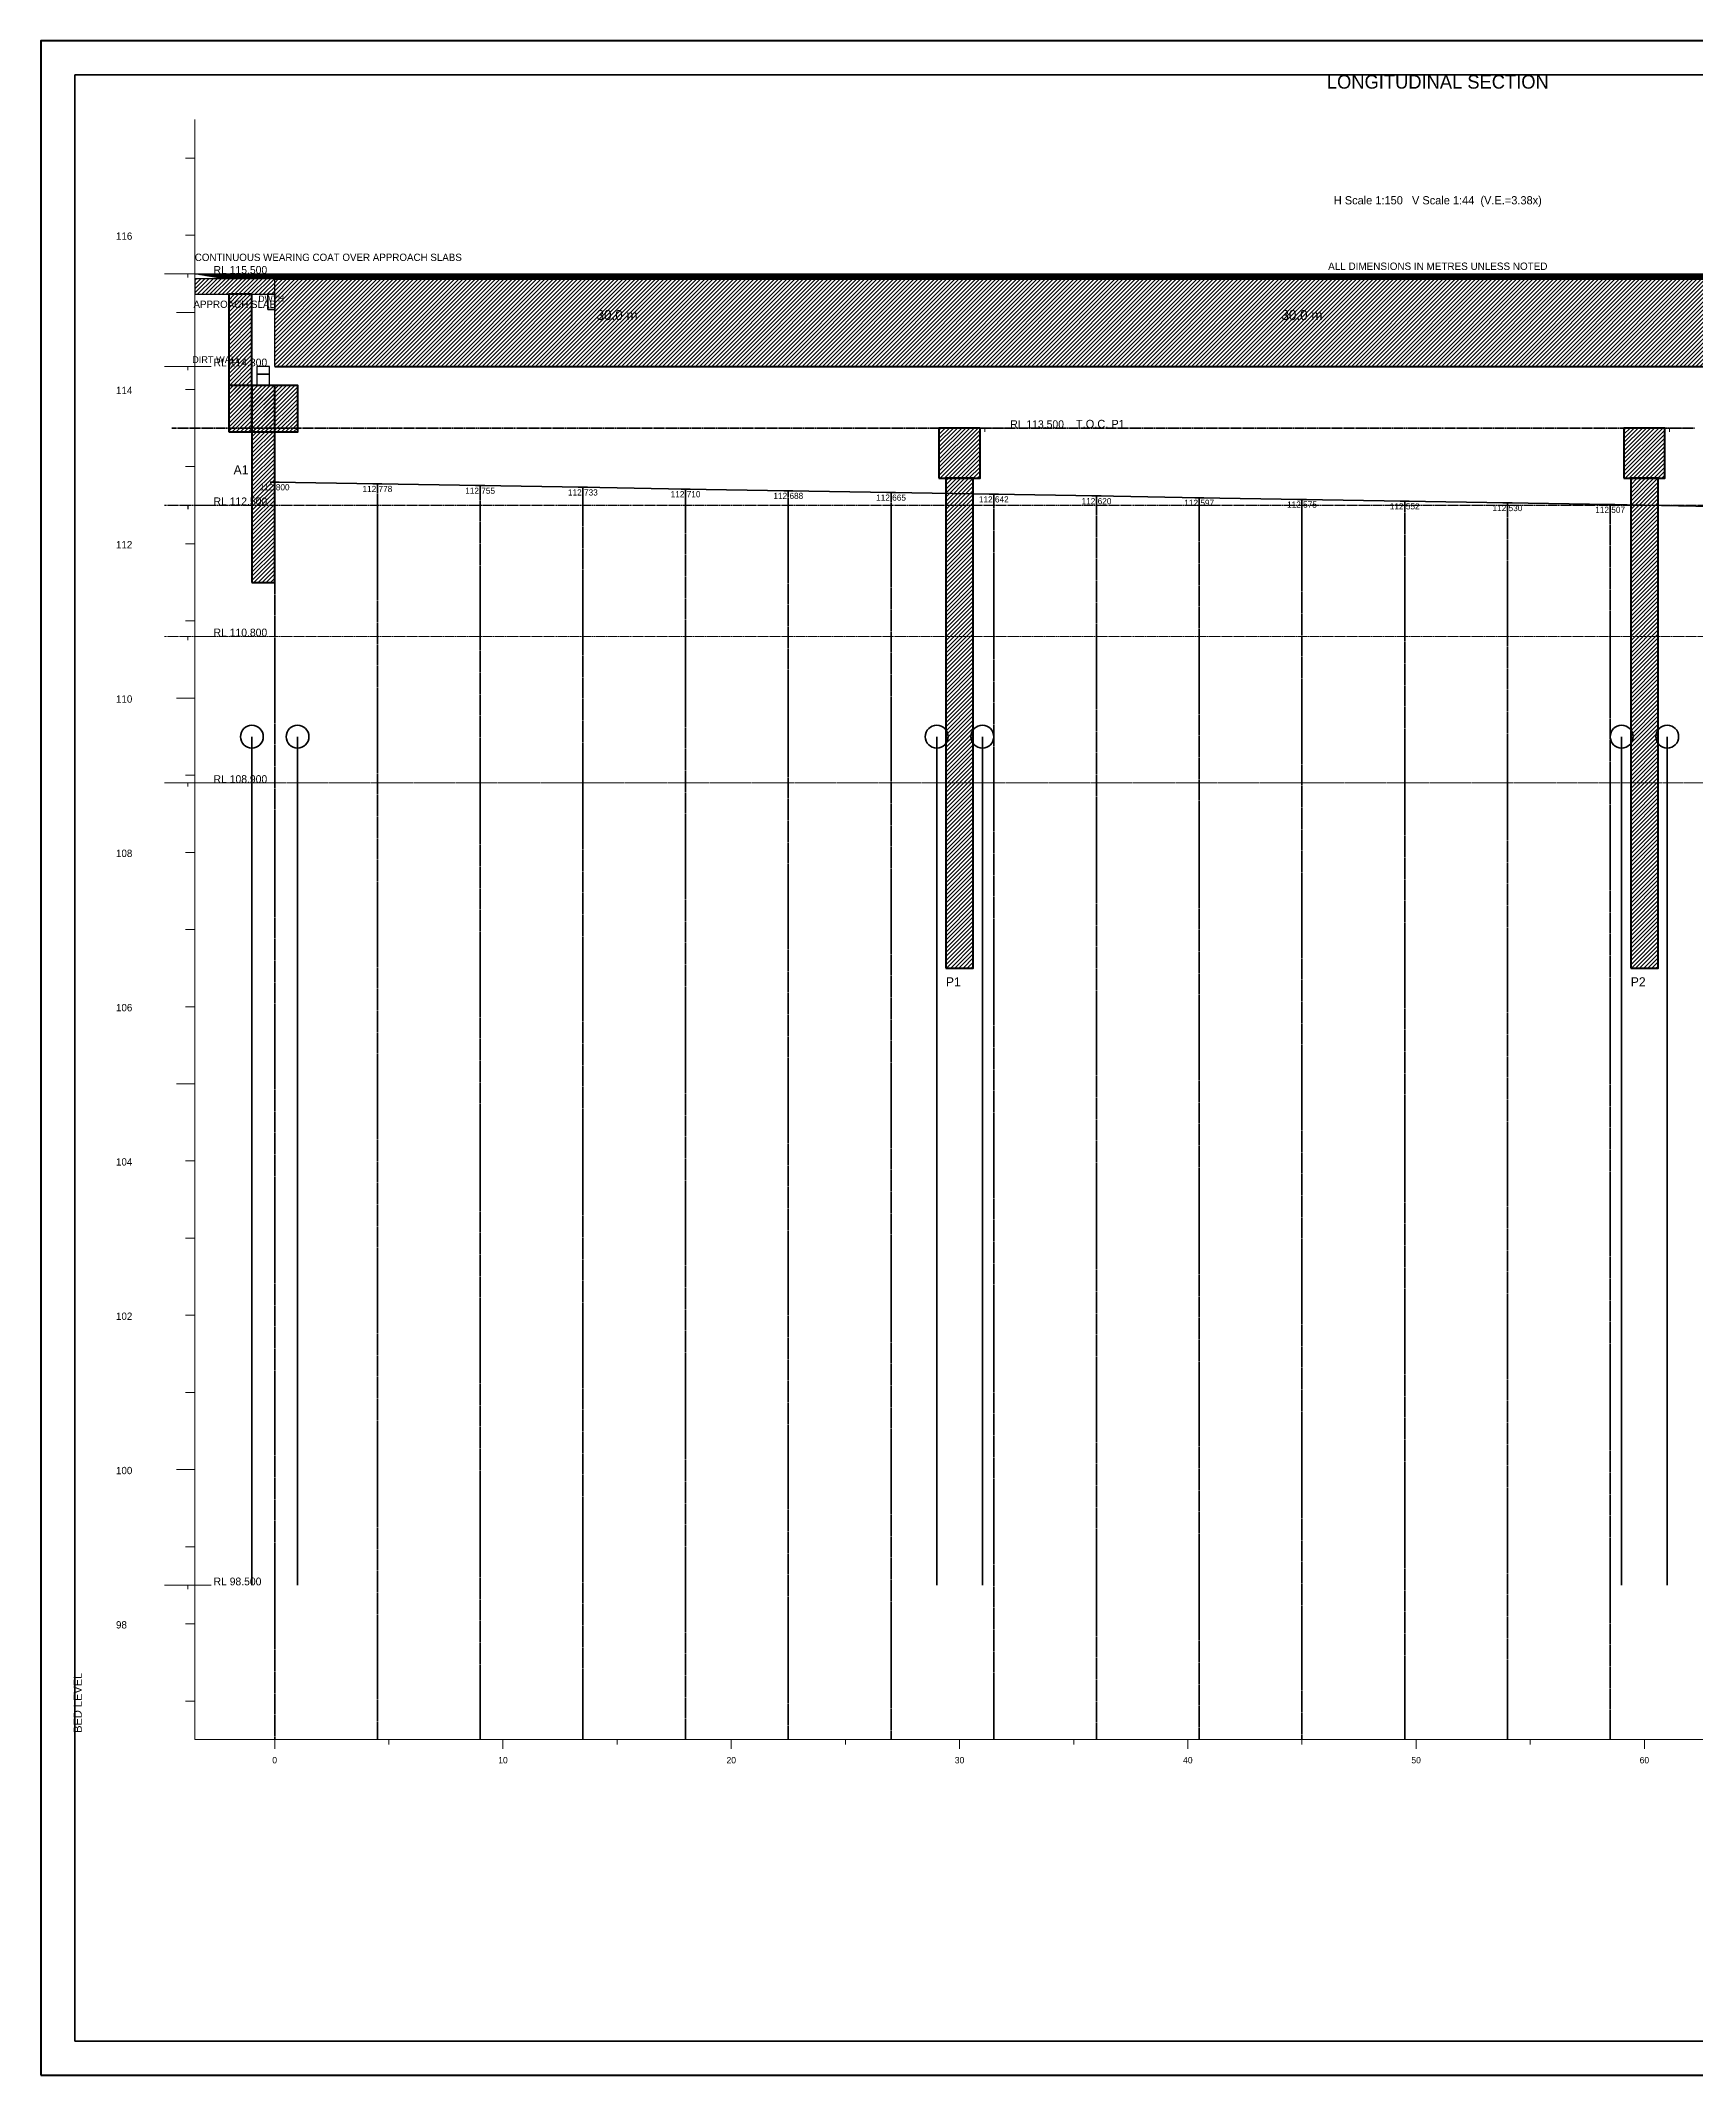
# Model space of a CAD drawing. Header units: metres. Extents: x 0 to 841, y 0 to 594.
# Drawn here: x 0 to 483, y 0 to 594 of the extents above; entities that cross this region are included whole.
import ezdxf
from ezdxf.enums import TextEntityAlignment as Align

# ---------------------------------------------------------------- set-up
doc = ezdxf.new("R2010")
doc.units = ezdxf.units.M
doc.linetypes.add('DASHED', pattern=[0.5, 0.375, -0.125])
doc.linetypes.add('DASHED2', pattern=[0.25, 0.1875, -0.0625])
for name, color, linetype, lineweight in [('ABUT-PROF', 4, 'Continuous', 50), ('BORDER-INNER', 7, 'Continuous', 35), ('BORDER-OUTER', 7, 'Continuous', 70), ('CIVIL-CHAINAGE', 7, 'Continuous', 18), ('CIVIL-GROUND', 3, 'Continuous', 35), ('CIVIL-HFL', 5, 'DASHED', 25), ('CIVIL-LWL', 4, 'DASHED', 18), ('CIVIL-ROAD', 7, 'Continuous', 25), ('CIVIL-SCOUR', 1, 'DASHED2', 18), ('DIM-LEVEL', 3, 'Continuous', 18), ('FOUND-PILE', 4, 'Continuous', 35), ('STRUC-HATCHING', 8, 'Continuous', 18), ('STRUC-SECTION', 2, 'Continuous', 35), ('SUB-ABUT', 3, 'Continuous', 35), ('SUB-BEARING', 5, 'Continuous', 25), ('SUB-DIRT-WALL', 3, 'Continuous', 35), ('SUB-PIER', 2, 'Continuous', 35), ('SUPER-DECK', 2, 'Continuous', 50), ('SUPER-WEARING', 8, 'Continuous', 25), ('TEXT-GENERAL', 7, 'Continuous', 18), ('TEXT-HEADER', 7, 'Continuous', 25), ('TEXT-LEVEL', 5, 'Continuous', 18), ('TEXT-SPEC', 7, 'Continuous', 13)]:
    doc.layers.add(name, color=color, linetype=linetype, lineweight=lineweight)

msp = doc.modelspace()

# ---------------------------------------------------------------- hatches: boundary and pattern name
at = {"layer": 'STRUC-HATCHING'}
h = msp.add_hatch(dxfattribs=at)
h.set_pattern_fill('ANSI31', scale=0.266667)
h.paths.add_polyline_path([(45, 519.98), (68.33, 519.98), (68.33, 524.49), (45, 524.49)])
h = msp.add_hatch(dxfattribs=at)
h.set_pattern_fill('ANSI31', scale=0.2666667)
h.paths.add_polyline_path([(68.33, 498.92), (668.33, 498.92), (668.33, 524.49), (68.33, 524.49)])
h = msp.add_hatch(dxfattribs=at)
h.set_pattern_fill('ANSI31', scale=0.266667)
h.paths.add_polyline_path([(54.91, 479.78), (61.67, 479.78), (61.67, 519.98), (54.91, 519.98)])
h = msp.add_hatch(dxfattribs=at)
h.set_pattern_fill('ANSI31', scale=0.266667)
h.paths.add_polyline_path([(54.91, 479.78), (75.09, 479.78), (75.09, 493.29), (54.91, 493.29)])
h = msp.add_hatch(dxfattribs=at)
h.set_pattern_fill('ANSI31', scale=0.266667)
h.paths.add_polyline_path([(61.67, 435.86), (68.33, 435.86), (68.33, 493.29), (61.67, 493.29)])
h = msp.add_hatch(dxfattribs=at)
h.set_pattern_fill('ANSI31', scale=0.266667)
h.paths.add_polyline_path([(262.33, 466.26), (274.33, 466.26), (274.33, 480.9), (262.33, 480.9)])
h = msp.add_hatch(dxfattribs=at)
h.set_pattern_fill('ANSI31', scale=0.266667)
h.paths.add_polyline_path([(462.33, 466.26), (474.33, 466.26), (474.33, 480.9), (462.33, 480.9)])
h = msp.add_hatch(dxfattribs=at)
h.set_pattern_fill('ANSI31', scale=0.266667)
h.paths.add_polyline_path([(264.33, 323.24), (272.33, 323.24), (272.33, 466.26), (264.33, 466.26)])
h = msp.add_hatch(dxfattribs=at)
h.set_pattern_fill('ANSI31', scale=0.266667)
h.paths.add_polyline_path([(464.33, 323.24), (472.33, 323.24), (472.33, 466.26), (464.33, 466.26)])
at = {"layer": 'SUPER-WEARING'}
h = msp.add_hatch(dxfattribs=at)
h.set_pattern_fill('SOLID')
h.paths.add_polyline_path([(45, 525.95), (691.67, 525.95), (683, 524.49), (53.67, 524.49)])

# ---------------------------------------------------------------- linework, layer by layer
at = {"layer": 'ABUT-PROF', "lineweight": 35}
msp.add_lwpolyline([(66.33, 515.48), (68.33, 515.48), (68.33, 519.98), (66.33, 519.98), (66.33, 515.48)], dxfattribs=at)
at = {"layer": 'BORDER-INNER'}
msp.add_lwpolyline([(10, 10), (831, 10), (831, 584), (10, 584), (10, 10)], dxfattribs=at)
at = {"layer": 'BORDER-OUTER'}
msp.add_lwpolyline([(0, 0), (841, 0), (841, 594), (0, 594), (0, 0)], dxfattribs=at)
at = {"layer": 'CIVIL-CHAINAGE'}
for p, q in [((45, 98), (668.33, 98)), ((68.33, 98), (68.33, 95.33)), ((101.67, 98), (101.67, 96.53)), ((135, 98), (135, 95.33)), ((168.33, 98), (168.33, 96.53)), ((201.67, 98), (201.67, 95.33)), ((235, 98), (235, 96.53)), ((268.33, 98), (268.33, 95.33)), ((301.67, 98), (301.67, 96.53)), ((335, 98), (335, 95.33)), ((368.33, 98), (368.33, 96.53)), ((401.67, 98), (401.67, 95.33)), ((435, 98), (435, 96.53)), ((468.33, 98), (468.33, 95.33))]:
    msp.add_line(p, q, dxfattribs=at)
at = {"layer": 'CIVIL-GROUND', "color": 3}
for p, q in [((67, 465.14), (69.67, 465.14)), ((97, 464.63), (99.67, 464.63)), ((127, 464.12), (129.67, 464.12)), ((157, 463.62), (159.67, 463.62)), ((187, 463.11), (189.67, 463.11)), ((217, 462.6), (219.67, 462.6)), ((247, 462.1), (249.67, 462.1)), ((277, 461.59), (279.67, 461.59)), ((307, 461.08), (309.67, 461.08)), ((337, 460.58), (339.67, 460.58)), ((367, 460.07), (369.67, 460.07)), ((397, 459.56), (399.67, 459.56)), ((427, 459.06), (429.67, 459.06)), ((457, 458.55), (459.67, 458.55))]:
    msp.add_line(p, q, dxfattribs=at)
at = {"layer": 'CIVIL-GROUND', "color": 8, "linetype": 'DASHED2'}
for p, q in [((68.33, 465.14), (68.33, 98)), ((98.33, 464.63), (98.33, 98)), ((128.33, 464.12), (128.33, 98)), ((158.33, 463.62), (158.33, 98)), ((188.33, 463.11), (188.33, 98)), ((218.33, 462.6), (218.33, 98)), ((248.33, 462.1), (248.33, 98)), ((278.33, 461.59), (278.33, 98)), ((308.33, 461.08), (308.33, 98)), ((338.33, 460.58), (338.33, 98)), ((368.33, 460.07), (368.33, 98)), ((398.33, 459.56), (398.33, 98)), ((428.33, 459.06), (428.33, 98)), ((458.33, 458.55), (458.33, 98))]:
    msp.add_line(p, q, dxfattribs=at)
at = {"layer": 'CIVIL-GROUND', "color": 3}
msp.add_lwpolyline([(68.33, 465.14), (98.33, 464.63), (128.33, 464.12), (158.33, 463.62), (188.33, 463.11), (218.33, 462.6), (248.33, 462.1), (278.33, 461.59), (308.33, 461.08), (338.33, 460.58), (368.33, 460.07), (398.33, 459.56), (428.33, 459.06), (458.33, 458.55), (488.33, 458.04), (518.33, 457.54), (548.33, 457.03), (578.33, 456.52), (608.33, 456.02), (638.33, 455.51), (668.33, 455)], dxfattribs=at)
at = {"layer": 'CIVIL-HFL'}
for p, q in [((36.2, 458.38), (49.8, 458.38)), ((43, 458.38), (43, 457.25))]:
    msp.add_line(p, q, dxfattribs=at)
at = {"layer": 'CIVIL-HFL', "color": 5}
msp.add_line((45, 458.38), (668.33, 458.38), dxfattribs=at)
at = {"layer": 'CIVIL-LWL'}
for p, q in [((36.2, 420.09), (49.8, 420.09)), ((43, 420.09), (43, 418.96))]:
    msp.add_line(p, q, dxfattribs=at)
at = {"layer": 'CIVIL-LWL', "color": 4}
msp.add_line((45, 420.09), (668.33, 420.09), dxfattribs=at)
at = {"layer": 'CIVIL-ROAD', "lineweight": 25}
msp.add_lwpolyline([(45, 519.98), (68.33, 519.98), (68.33, 524.49), (45, 524.49), (45, 519.98)], dxfattribs=at)
at = {"layer": 'CIVIL-SCOUR'}
for p, q in [((36.2, 377.3), (49.8, 377.3)), ((43, 377.3), (43, 376.16))]:
    msp.add_line(p, q, dxfattribs=at)
at = {"layer": 'CIVIL-SCOUR', "color": 1}
msp.add_line((45, 377.3), (668.33, 377.3), dxfattribs=at)
at = {"layer": 'DIM-LEVEL'}
for p, q in [((45, 98), (45, 571)), ((42.33, 559.74), (45, 559.74)), ((42.33, 537.21), (45, 537.21)), ((36.2, 525.95), (49.8, 525.95)), ((43, 525.95), (43, 524.82)), ((39.67, 514.69), (45, 514.69)), ((36.2, 498.92), (49.8, 498.92)), ((43, 498.92), (43, 497.79)), ((42.33, 492.17), (45, 492.17)), ((268.87, 480.9), (282.47, 480.9)), ((275.67, 480.9), (275.67, 479.77)), ((468.87, 480.9), (482.47, 480.9)), ((475.67, 480.9), (475.67, 479.77)), ((42.33, 469.64), (45, 469.64)), ((42.33, 447.12), (45, 447.12)), ((42.33, 424.6), (45, 424.6)), ((39.67, 402.07), (45, 402.07)), ((42.33, 379.55), (45, 379.55)), ((42.33, 357.02), (45, 357.02)), ((42.33, 334.5), (45, 334.5)), ((42.33, 311.98), (45, 311.98)), ((39.67, 289.45), (45, 289.45)), ((42.33, 266.93), (45, 266.93)), ((42.33, 244.4), (45, 244.4)), ((42.33, 221.88), (45, 221.88)), ((42.33, 199.36), (45, 199.36)), ((39.67, 176.83), (45, 176.83)), ((42.33, 154.31), (45, 154.31)), ((36.2, 143.05), (49.8, 143.05)), ((43, 143.05), (43, 141.91)), ((42.33, 131.79), (45, 131.79)), ((42.33, 109.26), (45, 109.26))]:
    msp.add_line(p, q, dxfattribs=at)
at = {"layer": 'FOUND-PILE', "lineweight": 35}
for p, q in [((61.67, 390.81), (61.67, 143.05)), ((75, 390.81), (75, 143.05)), ((261.67, 390.81), (261.67, 143.05)), ((275, 390.81), (275, 143.05)), ((461.67, 390.81), (461.67, 143.05)), ((475, 390.81), (475, 143.05))]:
    msp.add_line(p, q, dxfattribs=at)
at = {"layer": 'FOUND-PILE'}
for centre in [(61.67, 390.81), (75, 390.81), (261.67, 390.81), (275, 390.81), (461.67, 390.81), (475, 390.81)]:
    msp.add_circle(centre, 3.33, dxfattribs=at)
at = {"layer": 'STRUC-SECTION', "color": 8, "linetype": 'DASHED'}
for p in [(283, 480.9), (483, 480.9)]:
    msp.add_line(p, (38.33, 480.9), dxfattribs=at)
at = {"layer": 'SUB-ABUT', "lineweight": 40}
for points in [[(54.91, 479.78), (75.09, 479.78), (75.09, 493.29), (54.91, 493.29), (54.91, 479.78)], [(61.67, 435.86), (68.33, 435.86), (68.33, 493.29), (61.67, 493.29), (61.67, 435.86)]]:
    msp.add_lwpolyline(points, dxfattribs=at)
at = {"layer": 'SUB-ABUT', "lineweight": 30}
msp.add_lwpolyline([(63.17, 493.29), (66.83, 493.29), (66.83, 496.67), (63.17, 496.67), (63.17, 493.29)], dxfattribs=at)
at = {"layer": 'SUB-BEARING', "lineweight": 30}
msp.add_lwpolyline([(63.17, 496.67), (66.83, 496.67), (66.83, 498.92), (63.17, 498.92), (63.17, 496.67)], dxfattribs=at)
at = {"layer": 'SUB-DIRT-WALL', "lineweight": 40}
msp.add_lwpolyline([(54.91, 479.78), (61.67, 479.78), (61.67, 519.98), (54.91, 519.98), (54.91, 479.78)], dxfattribs=at)
at = {"layer": 'SUB-PIER', "lineweight": 40}
for points in [[(262.33, 466.26), (274.33, 466.26), (274.33, 480.9), (262.33, 480.9), (262.33, 466.26)], [(462.33, 466.26), (474.33, 466.26), (474.33, 480.9), (462.33, 480.9), (462.33, 466.26)], [(264.33, 323.24), (272.33, 323.24), (272.33, 466.26), (264.33, 466.26), (264.33, 323.24)], [(464.33, 323.24), (472.33, 323.24), (472.33, 466.26), (464.33, 466.26), (464.33, 323.24)]]:
    msp.add_lwpolyline(points, dxfattribs=at)
at = {"layer": 'SUPER-DECK'}
for p, q in [((68.33, 524.49), (668.33, 524.49)), ((68.33, 498.92), (668.33, 498.92))]:
    msp.add_line(p, q, dxfattribs=at)
at = {"layer": 'SUPER-DECK', "lineweight": 25}
msp.add_line((68.33, 498.92), (68.33, 524.49), dxfattribs=at)
at = {"layer": 'SUPER-WEARING', "lineweight": 25}
msp.add_lwpolyline([(45, 525.95), (691.67, 525.95), (683, 524.49), (53.67, 524.49), (45, 525.95)], dxfattribs=at)

# ---------------------------------------------------------------- texts
at = {"layer": 'TEXT-GENERAL'}
for p in [(168.33, 512.44), (368.33, 512.44)]:
    msp.add_text('30.0 m', height=2.933, dxfattribs=at).set_placement(p, align=Align.CENTER)
for s, p in [('A1', (56.33, 467.39)), ('P1', (264.33, 317.9)), ('P2', (464.33, 317.9))]:
    msp.add_text(s, height=2.667, dxfattribs=at).set_placement(p)
at = {"layer": 'TEXT-HEADER'}
msp.add_text('LONGITUDINAL SECTION', height=4, dxfattribs=at).set_placement((408, 580), align=Align.CENTER)
msp.add_text('T.O.C. P1', height=2.4, dxfattribs=at).set_placement((302.33, 480.9))
at = {"layer": 'TEXT-LEVEL'}
for s, height, p in [('116', 2.133, (22, 535.88)), ('RL 115.500', 2.267, (50.48, 525.95)), ('RL 114.300', 2.267, (50.48, 498.92)), ('114', 2.133, (22, 490.83)), ('RL 113.500', 2.267, (283.15, 480.9)), ('RL 112.500', 2.267, (50.48, 458.38)), ('112', 2.133, (22, 445.79)), ('RL 110.800', 2.267, (50.48, 420.09)), ('110', 2.133, (22, 400.74)), ('RL 108.900', 2.267, (50.48, 377.3)), ('108', 2.133, (22, 355.69)), ('106', 2.133, (22, 310.64)), ('104', 2.133, (22, 265.6)), ('102', 2.133, (22, 220.55)), ('100', 2.133, (22, 175.5)), ('RL 98.500', 2.267, (50.48, 143.05)), ('98', 2.133, (22, 130.45))]:
    msp.add_text(s, height=height, dxfattribs=at).set_placement(p)
at = {"layer": 'TEXT-LEVEL', "color": 8}
for s, p in [('112.800', (68.33, 462.74)), ('112.778', (98.33, 462.23)), ('112.755', (128.33, 461.72)), ('112.733', (158.33, 461.22)), ('112.710', (188.33, 460.71)), ('112.688', (218.33, 460.2)), ('112.665', (248.33, 459.7)), ('112.642', (278.33, 459.19)), ('112.620', (308.33, 458.68)), ('112.597', (338.33, 458.18)), ('112.575', (368.33, 457.67)), ('112.552', (398.33, 457.16)), ('112.530', (428.33, 456.66)), ('112.507', (458.33, 456.15))]:
    msp.add_text(s, height=1.8, dxfattribs=at).set_placement(p, align=Align.CENTER)
at = {"layer": 'TEXT-LEVEL'}
msp.add_text('BED LEVEL', height=2.4, rotation=90, dxfattribs=at).set_placement((12, 100))
for s, height, p in [('0', 1.87, (68.33, 91.07)), ('10', 1.867, (135, 91.07)), ('20', 1.867, (201.67, 91.07)), ('30', 1.867, (268.33, 91.07)), ('40', 1.867, (335, 91.07)), ('50', 1.867, (401.67, 91.07)), ('60', 1.867, (468.33, 91.07))]:
    msp.add_text(s, height=height, dxfattribs=at).set_placement(p, align=Align.CENTER)
at = {"layer": 'TEXT-SPEC'}
for s, height, p in [('H Scale 1:150   V Scale 1:44  (V.E.=3.38x)', 2.4, (408, 546.21)), ('APPROACH SLAB', 2.1333, (56.67, 515.98))]:
    msp.add_text(s, height=height, dxfattribs=at).set_placement(p, align=Align.CENTER)
at = {"layer": 'TEXT-SPEC', "color": 8}
msp.add_text('CONTINUOUS WEARING COAT OVER APPROACH SLABS', height=2.1333, dxfattribs=at).set_placement((45, 529.69))
msp.add_text('ALL DIMENSIONS IN METRES UNLESS NOTED', height=2.16, dxfattribs=at).set_placement((408, 527.07), align=Align.CENTER)
at = {"layer": 'TEXT-SPEC', "color": 4}
msp.add_text('DWTH', height=1.867, dxfattribs=at).set_placement((67.33, 517.73), align=Align.CENTER)
at = {"layer": 'TEXT-SPEC'}
msp.add_text('DIRT WALL', height=2, dxfattribs=at).set_placement((44.24, 499.88))

doc.saveas('drawing.dxf')
